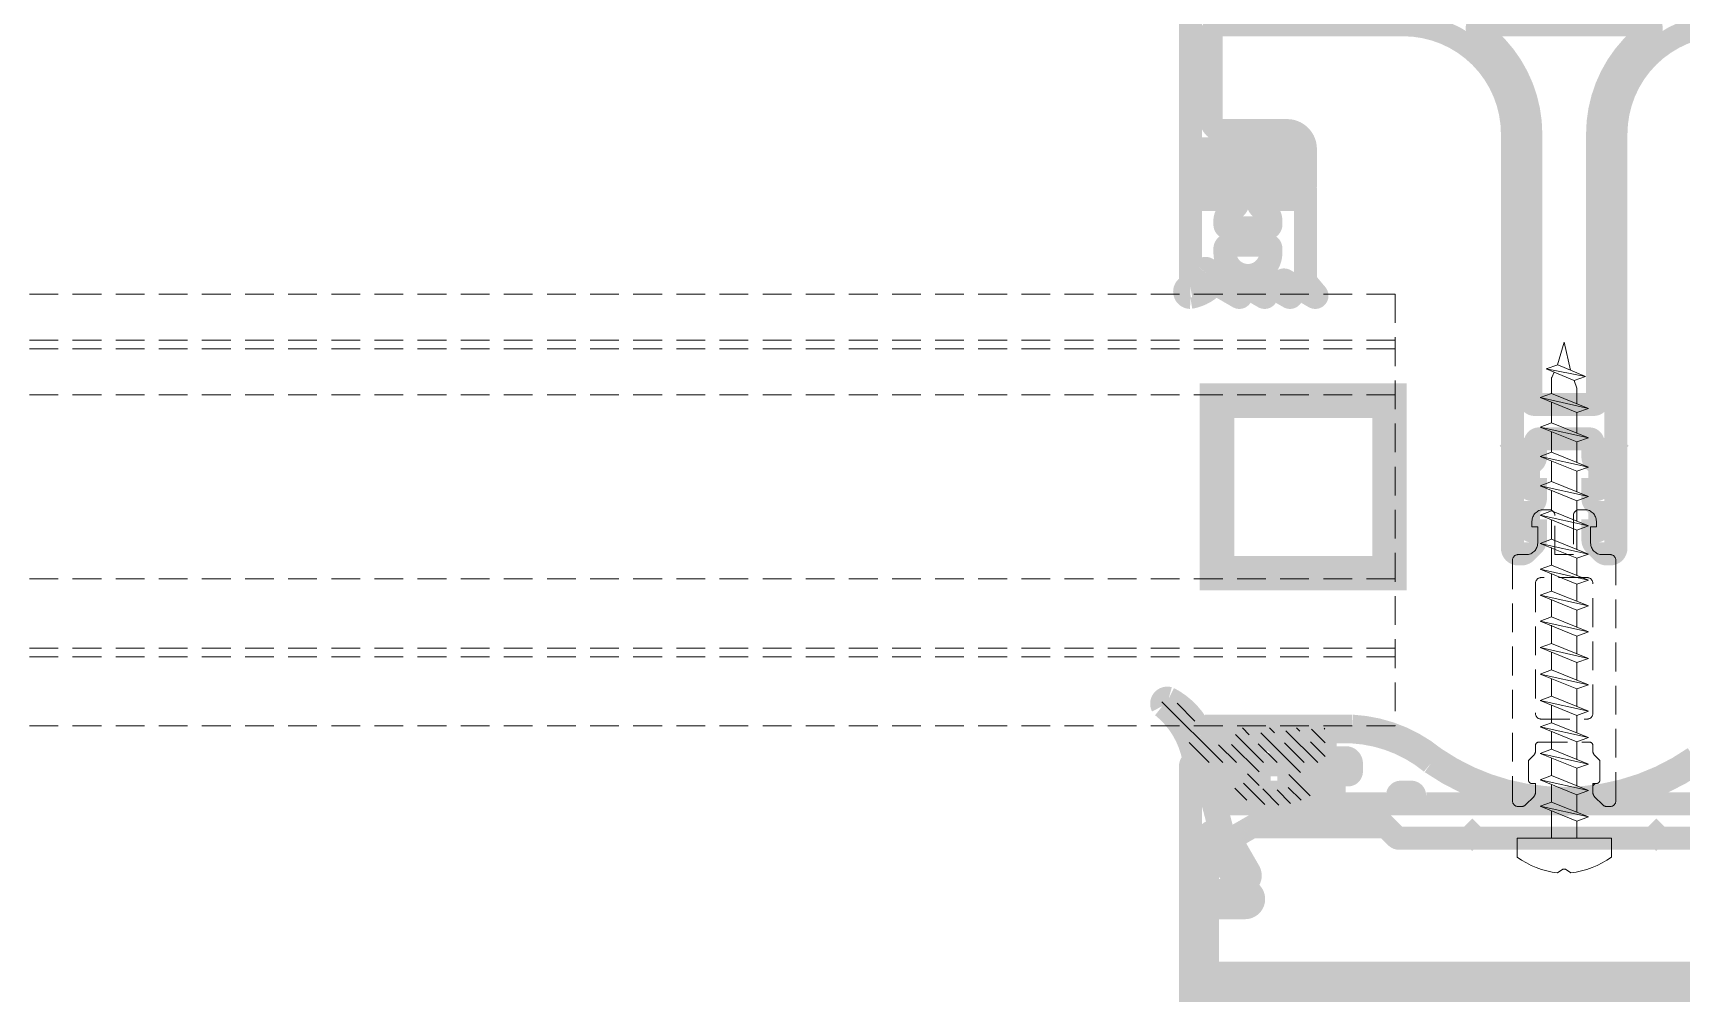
# Model space of a CAD drawing. Extents: x -1457 to 23780, y -2071 to 4205.
# Drawn here: x 8554.19 to 8568.52, y 319.9 to 328.32 of the extents above; entities that cross this region are included whole.
import ezdxf

# ---------------------------------------------------------------- set-up
doc = ezdxf.new("R2010")
doc.units = 0
doc.header["$MEASUREMENT"] = 0
doc.linetypes.add('HIDDEN', pattern=[0.375, 0.25, -0.125])
doc.layers.get('0').update_dxf_attribs({"color": 9, "lineweight": 9})
doc.layers.add('M-TEFRIS2-015', color=129, linetype='Continuous', lineweight=9)

# ---------------------------------------------------------------- blocks, each defined once
blk = doc.blocks.new('vid u')
at = {"lineweight": 5, "ltscale": 0.5}
for p, q in [((-18169.01363722594, 6488.984243593892), (-18169.5917803477, 6487.02222037829)), ((-18169.01363722594, 6488.984243593892), (-18168.46316009275, 6486.560026247039)), ((-18170.57398603112, 6486.664726745584), (-18169.57391683199, 6487.028722166215)), ((-18169.57391683199, 6487.028722166215), (-18167.15747432501, 6486.009077898542)), ((-18167.15747432501, 6486.009077898542), (-18170.57398603112, 6486.664726745584)), ((-18168.15754352408, 6485.645082477796), (-18170.57398603112, 6486.664726745584)), ((-18170.11356802681, 6484.528285822519), (-18170.11356802681, 6485.842717049892)), ((-18169.8888391411, 6486.375621543634), (-18170.09530629137, 6485.926210781574)), ((-18167.15747432501, 6486.009077898542), (-18168.15754352408, 6485.645082477796)), ((-18168.15754352408, 6485.645082477796), (-18167.92561430749, 6484.97575004605)), ((-18171.11363722594, 6484.164290401834), (-18170.11356802681, 6484.528285822519)), ((-18167.91459080947, 6482.867109540315), (-18171.11363722594, 6484.164290401834)), ((-18166.91452161039, 6483.231104960946), (-18171.11363722594, 6484.164290401834)), ((-18170.11356802681, 6484.528285822519), (-18166.91452161039, 6483.231104960946)), ((-18170.11356802681, 6484.528285822519), (-18166.91452161039, 6483.231104960946)), ((-18167.91459080944, 6483.636622873591), (-18167.91459080944, 6484.910268127103)), ((-18170.11356802681, 6481.974192856045), (-18170.11356802681, 6483.758772489174)), ((-18166.91452161039, 6483.231104960946), (-18167.91459080947, 6482.867109540315)), ((-18167.91459080947, 6481.08252990713), (-18167.91459080947, 6482.867109540315)), ((-18171.11363722594, 6481.610197435357), (-18170.11356802681, 6481.974192856045)), ((-18167.91459080947, 6480.313016573841), (-18171.11363722594, 6481.610197435357)), ((-18166.91452161039, 6480.677011994471), (-18171.11363722594, 6481.610197435357)), ((-18170.11356802681, 6481.974192856045), (-18166.91452161039, 6480.677011994471)), ((-18170.11356802681, 6481.974192856045), (-18166.91452161039, 6480.677011994471)), ((-18170.11356802681, 6479.42009988957), (-18170.11356802682, 6481.204679522702)), ((-18166.91452161039, 6480.677011994471), (-18167.91459080947, 6480.313016573841)), ((-18167.91459080944, 6478.528436940641), (-18167.91459080944, 6480.313016573827)), ((-18171.11363722594, 6479.056104468879), (-18170.11356802681, 6479.42009988957)), ((-18167.91459080947, 6477.758923607368), (-18171.11363722594, 6479.056104468879)), ((-18166.91452161039, 6478.122919027996), (-18171.11363722594, 6479.056104468879)), ((-18170.11356802681, 6479.42009988957), (-18166.91452161039, 6478.122919027996)), ((-18170.11356802681, 6479.42009988957), (-18166.91452161039, 6478.122919027996)), ((-18170.11356802681, 6476.866006923095), (-18170.11356802681, 6478.650586556224)), ((-18171.11363722594, 6476.502011502408), (-18170.11356802681, 6476.866006923095)), ((-18170.11356802681, 6476.866006923095), (-18166.91452161039, 6475.568826061523)), ((-18170.11356802681, 6476.866006923095), (-18166.91452161039, 6475.568826061523)), ((-18166.91452161039, 6478.122919027996), (-18167.91459080947, 6477.758923607368)), ((-18167.91459080947, 6475.974343974181), (-18167.91459080947, 6477.758923607368)), ((-18167.91459080947, 6475.204830640892), (-18171.11363722594, 6476.502011502408)), ((-18166.91452161039, 6475.568826061523), (-18171.11363722594, 6476.502011502408)), ((-18170.11356802681, 6474.311913956623), (-18170.11356802681, 6476.09649358975)), ((-18166.91452161039, 6475.568826061523), (-18167.91459080947, 6475.204830640892)), ((-18171.11363722594, 6473.947918535934), (-18170.11356802681, 6474.311913956623)), ((-18170.11356802681, 6474.311913956623), (-18166.91452161039, 6473.014733095048)), ((-18170.11356802681, 6474.311913956623), (-18166.91452161039, 6473.014733095048)), ((-18167.91459080947, 6473.420251007708), (-18167.91459080947, 6475.204830640892)), ((-18167.91459080947, 6472.650737674418), (-18171.11363722594, 6473.947918535934)), ((-18166.91452161039, 6473.014733095048), (-18171.11363722594, 6473.947918535934)), ((-18170.11356802681, 6471.857820990148), (-18170.11356802681, 6473.542400623276)), ((-18166.91452161039, 6473.014733095048), (-18167.91459080947, 6472.650737674418)), ((-18167.91459080947, 6470.966158041233), (-18167.91459080947, 6472.650737674418)), ((-18171.11363722594, 6471.49382556946), (-18170.11356802681, 6471.857820990148)), ((-18167.91459080947, 6470.196644707944), (-18171.11363722594, 6471.49382556946)), ((-18166.91452161039, 6470.560640128574), (-18171.11363722594, 6471.49382556946)), ((-18170.11356802681, 6471.857820990148), (-18166.91452161039, 6470.560640128574)), ((-18170.11356802681, 6471.857820990148), (-18166.91452161039, 6470.560640128574)), ((-18170.11356802681, 6469.603728023674), (-18170.11356802681, 6471.139168768307)), ((-18166.91452161039, 6470.560640128574), (-18167.91459080947, 6470.196644707944)), ((-18167.91459080947, 6468.712065074758), (-18167.91459080947, 6470.196644707944)), ((-18171.11363722594, 6469.239732602929), (-18170.11356802681, 6469.603728023674)), ((-18167.91459080947, 6467.942551741412), (-18171.11363722594, 6469.239732602929)), ((-18166.91452161039, 6468.306547162099), (-18171.11363722594, 6469.239732602929)), ((-18170.11356802681, 6469.603728023674), (-18166.91452161039, 6468.306547162099)), ((-18170.11356802681, 6469.603728023674), (-18166.91452161039, 6468.306547162099)), ((-18170.11356802681, 6467.349635057141), (-18170.11356802681, 6468.885075801834)), ((-18166.91452161039, 6468.306547162099), (-18167.91459080947, 6467.942551741412)), ((-18171.11363722594, 6466.985639636511), (-18170.11356802681, 6467.349635057141)), ((-18167.91459080947, 6465.688458774937), (-18171.11363722594, 6466.985639636511)), ((-18166.91452161039, 6466.052454195627), (-18171.11363722594, 6466.985639636511)), ((-18170.11356802681, 6467.349635057141), (-18166.91452161039, 6466.052454195627)), ((-18170.11356802681, 6467.349635057141), (-18166.91452161039, 6466.052454195627)), ((-18167.91459080947, 6466.457972108266), (-18167.91459080947, 6467.942551741412)), ((-18170.11356802681, 6465.095542090669), (-18170.11356802681, 6466.630982835301)), ((-18166.91452161039, 6466.052454195627), (-18167.91459080947, 6465.688458774937)), ((-18167.91459080947, 6464.203879141753), (-18167.91459080947, 6465.688458774937)), ((-18171.11363722594, 6464.731546669979), (-18170.11356802681, 6465.095542090669)), ((-18167.91459080947, 6463.434365808464), (-18171.11363722594, 6464.731546669979)), ((-18166.91452161039, 6463.798361229095), (-18171.11363722594, 6464.731546669979)), ((-18170.11356802681, 6465.095542090669), (-18166.91452161039, 6463.798361229095)), ((-18170.11356802681, 6465.095542090669), (-18166.91452161039, 6463.798361229095)), ((-18170.11356802681, 6462.798682583416), (-18170.11356802681, 6464.376889868886)), ((-18171.11363722594, 6462.434687162669), (-18170.11356802681, 6462.798682583416)), ((-18170.11356802681, 6462.798682583416), (-18166.91452161039, 6461.501501721842)), ((-18170.11356802681, 6462.798682583416), (-18166.91452161039, 6461.501501721842)), ((-18166.91452161039, 6463.798361229095), (-18167.91459080947, 6463.434365808464)), ((-18167.91459080947, 6461.907019634502), (-18167.91459080947, 6463.434365808464)), ((-18167.91459080947, 6461.137506301154), (-18171.11363722594, 6462.434687162669)), ((-18166.91452161039, 6461.501501721842), (-18171.11363722594, 6462.434687162669)), ((-18170.11356802681, 6460.501823076107), (-18170.11356802681, 6462.029169250012)), ((-18166.91452161039, 6461.501501721842), (-18167.91459080947, 6461.137506301154)), ((-18167.91459080947, 6459.610160127233), (-18167.91459080947, 6461.137506301154)), ((-18171.11363722594, 6460.137827655419), (-18170.11356802681, 6460.501823076107)), ((-18167.91459080947, 6458.840646793904), (-18171.11363722594, 6460.137827655419)), ((-18166.91452161039, 6459.204642214591), (-18171.11363722594, 6460.137827655419)), ((-18170.11356802681, 6460.501823076107), (-18166.91452161039, 6459.204642214591)), ((-18170.11356802681, 6460.501823076107), (-18166.91452161039, 6459.204642214591)), ((-18170.11356802681, 6458.204963568797), (-18170.11356802681, 6459.732309742762)), ((-18171.11363722594, 6457.840968148168), (-18170.11356802681, 6458.204963568797)), ((-18170.11356802681, 6458.204963568797), (-18166.91452161039, 6456.907782707282)), ((-18166.91452161039, 6459.204642214591), (-18167.91459080947, 6458.840646793904)), ((-18167.91459080947, 6457.313300619922), (-18167.91459080947, 6458.840646793904)), ((-18167.91459080947, 6456.543787286594), (-18171.11363722594, 6457.840968148168)), ((-18166.91452161039, 6456.907782707282), (-18171.11363722594, 6457.840968148168)), ((-18170.11356802681, 6455.909190680333), (-18170.11356802681, 6457.435450235492)), ((-18166.91452161039, 6456.907782707282), (-18167.91459080947, 6456.543787286594)), ((-18171.11363722594, 6455.545195259588), (-18170.11356802681, 6455.909190680333)), ((-18167.91459080947, 6454.248014398071), (-18171.11363722594, 6455.545195259588)), ((-18166.91452161039, 6454.612009818759), (-18171.11363722594, 6455.545195259588)), ((-18170.11356802681, 6455.909190680333), (-18166.91452161039, 6454.612009818759)), ((-18167.91459080947, 6455.017527731418), (-18167.91459080947, 6456.543787286594)), ((-18170.11356802681, 6453.609052282073), (-18170.11356802681, 6455.139677346929)), ((-18166.91452161039, 6454.612009818759), (-18167.91459080947, 6454.248014398071)), ((-18167.91459080947, 6452.717389333199), (-18167.91459080947, 6454.248014398071)), ((-18171.11363722594, 6453.245056861444), (-18170.11356802681, 6453.609052282073)), ((-18166.91452161039, 6452.311871420558), (-18171.11363722594, 6453.245056861444)), ((-18167.91459080947, 6451.947875999869), (-18171.11363722594, 6453.245056861444)), ((-18170.11356802681, 6453.609052282073), (-18166.91452161039, 6452.311871420558)), ((-18170.11356802681, 6453.609052282073), (-18166.91452161039, 6452.311871420558)), ((-18170.11356802681, 6451.30891388393), (-18170.11356802681, 6452.83953894877)), ((-18170.11356802681, 6451.30891388393), (-18171.11363722594, 6450.944918463185)), ((-18166.91452161039, 6450.011733022356), (-18170.11356802681, 6451.30891388393)), ((-18166.91452161039, 6452.311871420558), (-18167.91459080947, 6451.947875999869)), ((-18167.91459080947, 6450.417250935014), (-18167.91459080947, 6451.947875999869)), ((-18167.91459080947, 6449.647737601667), (-18171.11363722594, 6450.944918463185)), ((-18171.11363722594, 6450.944918463185), (-18166.91452161039, 6450.011733022356)), ((-18170.11356802681, 6449.00877548567), (-18170.11356802681, 6450.539400550526)), ((-18166.91452161034, 6450.011733022356), (-18167.91459080947, 6449.647737601667)), ((-18167.91459080947, 6448.117112536812), (-18167.91459080947, 6449.647737601667)), ((-18171.11363722594, 6448.644780065039), (-18170.11356802681, 6449.00877548567)), ((-18167.91459080947, 6447.347599203466), (-18171.11363722594, 6448.644780065039)), ((-18166.91452161034, 6447.711594624154), (-18171.11363722594, 6448.644780065039)), ((-18170.11356802681, 6449.00877548567), (-18166.91452161034, 6447.711594624154)), ((-18170.11356802681, 6445.876057660944), (-18170.11356802681, 6448.239262152364)), ((-18166.91452161034, 6447.711594624154), (-18167.91459080947, 6447.347599203466)), ((-18167.91459080947, 6445.876057660944), (-18167.91459080947, 6447.347599203466)), ((-18164.91363722594, 6445.876057660944), (-18173.11363722594, 6445.876057660944)), ((-18173.11363722594, 6444.224202812358), (-18173.11363722594, 6445.876057660944)), ((-18164.91363722594, 6444.224202812358), (-18164.91363722594, 6445.876057660944))]:
    blk.add_line(p, q, dxfattribs=at)
blk.add_lwpolyline([(-18169.59308919878, 6442.846208771737), (-18169.13863722594, 6443.182609392285), (-18168.88863722594, 6443.182609392285), (-18168.4341852531, 6442.846208771737)], dxfattribs=at)
for centre, radius, start, end in [((-18169.91356802686, 6485.842717049892), 0.2, 155.325123865748, 180), ((-18168.11459080945, 6484.910268127103), 0.2, 0, 19.11162363727559), ((-18168.562277543, 6450.665970408748), 7.887410521162607, 234.7573058596334, 262.4904896379558), ((-18169.46499690888, 6450.665970408748), 7.887410521162613, 277.5095103620442, 305.2426941403664)]:
    blk.add_arc(centre, radius, start, end, dxfattribs=at)

msp = doc.modelspace()

# ---------------------------------------------------------------- hatches: boundary and pattern name
at = {"layer": 'M-TEFRIS2-015', "linetype": 'HIDDEN', "lineweight": 0}
h = msp.add_hatch(dxfattribs=at)
h.set_pattern_fill('LINE', color=256, scale=0.6666666666715167, angle=585.0000000000001, style=0)
h.set_pattern_definition([(134.9999999999999, (8621.582570836594, 201.4081261483916), (0.0589255650993077, 0.0589255650993076), [])])
edge = h.paths.add_edge_path()
edge.add_arc((8563.77588725701, 321.9836845686768), 0.6254947507205308, 382.66119677713436, 422.7999977533498, ccw=False)
edge.add_arc((8564.496961619227, 322.298107003764), 0.1615246373840444, 207.0399911032214, 269.8973059514558)
edge.add_line((8564.496672110818, 322.1365826258298), (8564.577318695128, 322.1365826258298))
edge.add_line((8564.577318695126, 322.1365826258298), (8564.591069190945, 322.1365826258298))
edge.add_line((8564.591069190947, 322.1365826258298), (8564.59831513736, 322.1371104008285))
edge.add_line((8564.598315137355, 322.1371104008285), (8564.605759933536, 322.1387884600299))
edge.add_line((8564.605759933542, 322.1387884600299), (8564.613132491906, 322.1417137112294))
edge.add_line((8564.613132491902, 322.1417137112294), (8564.620124537983, 322.1458911700283))
edge.add_line((8564.620124537983, 322.1458911700283), (8564.626424023283, 322.151229048628))
edge.add_line((8564.626424023285, 322.151229048628), (8564.631760410943, 322.1575270428293))
edge.add_line((8564.631760410937, 322.1575270428293), (8564.635937903355, 322.1645191226271))
edge.add_line((8564.635937903353, 322.1645191226271), (8564.638862500055, 322.1718910266281))
edge.add_line((8564.638862500056, 322.1718910266245), (8564.641069190935, 322.1865826258254))
edge.add_line((8564.641069190933, 322.186582625829), (8564.641069190933, 322.262343452705))
edge.add_line((8564.641069190933, 322.262343452705), (8564.641280346972, 322.265241996105))
edge.add_line((8564.641280346978, 322.265241996105), (8564.64195176566, 322.2682209051054))
edge.add_line((8564.641951765652, 322.2682209051054), (8564.64312171441, 322.271169270105))
edge.add_line((8564.64312171442, 322.271169270105), (8564.6447926888, 322.2739662461063))
edge.add_line((8564.644792688798, 322.2739662461063), (8564.646927461863, 322.2764844379053))
edge.add_line((8564.646927461863, 322.2764844379053), (8564.649446956644, 322.2786208691032))
edge.add_line((8564.649446956646, 322.2786208691032), (8564.652243722463, 322.2802919741043))
edge.add_line((8564.65224372246, 322.2802919741043), (8564.655192571056, 322.2814627207044))
edge.add_line((8564.65519257106, 322.2814627207008), (8564.661068885762, 322.2823446735019))
edge.add_line((8564.661068885758, 322.2823446735056), (8564.74106919094, 322.2823446735056))
edge.add_line((8564.741069190944, 322.2823446735056), (8564.74396760822, 322.2821338877038))
edge.add_line((8564.743967608218, 322.2821338877038), (8564.746945811541, 322.2814610829046))
edge.add_line((8564.746945811536, 322.2814610829046), (8564.749895010294, 322.2802912121042))
edge.add_line((8564.749895010302, 322.2802912121006), (8564.752691624262, 322.278621298301))
edge.add_line((8564.752691624262, 322.278621298301), (8564.755211709626, 322.2764863451011))
edge.add_line((8564.75521170962, 322.2764863451048), (8564.757345911137, 322.2739670113042))
edge.add_line((8564.757345911134, 322.2739670113042), (8564.759017050554, 322.2711691719051))
edge.add_line((8564.759017050565, 322.2711691719051), (8564.760186651787, 322.2682202427059))
edge.add_line((8564.760186651787, 322.2682202427059), (8564.761068885768, 322.2623449787061))
edge.add_line((8564.761068885757, 322.2623449787061), (8564.761068885757, 322.186582625829))
edge.add_line((8564.761068885757, 322.186582625829), (8564.761596976536, 322.1793365992307))
edge.add_line((8564.761596976541, 322.1793365992307), (8564.763276413943, 322.1718910266281))
edge.add_line((8564.76327641394, 322.1718910266245), (8564.766200766977, 322.1645191226235))
edge.add_line((8564.766200766975, 322.1645191226271), (8564.770378358076, 322.1575270428293))
edge.add_line((8564.770378358075, 322.1575270428293), (8564.775713930912, 322.151229048628))
edge.add_line((8564.775713930914, 322.151229048628), (8564.782014231012, 322.1458911700283))
edge.add_line((8564.782014231017, 322.1458911700283), (8564.789006178444, 322.1417137112294))
edge.add_line((8564.789006178447, 322.1417137112294), (8564.796378980462, 322.1387884600299))
edge.add_line((8564.796378980454, 322.1387884600299), (8564.811068885754, 322.1365826258298))
edge.add_line((8564.811068885756, 322.1365826258298), (8564.818315138356, 322.1371104008285))
edge.add_line((8564.818315138358, 322.1371104008285), (8564.825760202142, 322.1387884600299))
edge.add_line((8564.825760202139, 322.1387884600299), (8564.833132958416, 322.1417137112294))
edge.add_line((8564.833132958418, 322.1417137112294), (8564.840125132781, 322.1458911700283))
edge.add_line((8564.840125132776, 322.1458911700283), (8564.846424651756, 322.151229048628))
edge.add_line((8564.846424651756, 322.151229048628), (8564.851761005733, 322.1575270428293))
edge.add_line((8564.851761005742, 322.1575270428293), (8564.855938369885, 322.1645191226271))
edge.add_line((8564.85593836988, 322.1645191226271), (8564.85886276866, 322.1718910266281))
edge.add_line((8564.858862768666, 322.1718910266245), (8564.861068885763, 322.1865826258254))
edge.add_line((8564.861068885755, 322.186582625829), (8564.861068885755, 322.262343452705))
edge.add_line((8564.861068885755, 322.262343452705), (8564.861280291934, 322.2652416449055))
edge.add_line((8564.86128029194, 322.2652416449055), (8564.86195232806, 322.268218414305))
edge.add_line((8564.861952328058, 322.268218414305), (8564.863122043163, 322.2711682801055))
edge.add_line((8564.863122043158, 322.2711682801018), (8564.864793126611, 322.2739649963005))
edge.add_line((8564.864793126615, 322.2739649963005), (8564.866927087116, 322.2764868157028))
edge.add_line((8564.866927087114, 322.2764868157064), (8564.869447404777, 322.2786192745043))
edge.add_line((8564.869447404779, 322.2786192745043), (8564.872244068558, 322.2802903055053))
edge.add_line((8564.872244068554, 322.2802903055053), (8564.875193152615, 322.2814592389041))
edge.add_line((8564.875193152617, 322.2814592389004), (8564.881068580577, 322.2823431475008))
edge.add_line((8564.881068580578, 322.2823431475044), (8564.961068885761, 322.2823431475044))
edge.add_line((8564.961068885765, 322.2823431475044), (8564.963967526863, 322.2821318665046))
edge.add_line((8564.963967526859, 322.2821318665046), (8564.966945827142, 322.2814592389041))
edge.add_line((8564.966945827138, 322.2814592389004), (8564.969894960639, 322.2802903055017))
edge.add_line((8564.969894960643, 322.2802903055053), (8564.972691985637, 322.2786192745043))
edge.add_line((8564.972691985642, 322.2786192745043), (8564.975211677121, 322.2764868157064))
edge.add_line((8564.975211677121, 322.2764868157064), (8564.977346618902, 322.2739649963041))
edge.add_line((8564.977346618896, 322.2739649963005), (8564.979017681999, 322.2711682801018))
edge.add_line((8564.979017682004, 322.2711682801018), (8564.980187661926, 322.2682184143014))
edge.add_line((8564.980187661926, 322.268218414305), (8564.981070106465, 322.262343452705))
edge.add_line((8564.981070106456, 322.262343452705), (8564.981070106456, 322.186582625829))
edge.add_line((8564.981070106456, 322.186582625829), (8564.981598008453, 322.1793365992307))
edge.add_line((8564.981598008462, 322.1793365992307), (8564.983277288668, 322.1718910266281))
edge.add_line((8564.983277288664, 322.1718910266245), (8564.986201511883, 322.1645191226235))
edge.add_line((8564.986201511885, 322.1645191226271), (8564.990379023882, 322.1575270428293))
edge.add_line((8564.99037902388, 322.1575270428293), (8564.9957145594, 322.151229048628))
edge.add_line((8564.995714559398, 322.151229048628), (8565.002014896836, 322.1458911700283))
edge.add_line((8565.002014896836, 322.1458911700283), (8565.009006923337, 322.1417137112294))
edge.add_line((8565.009006923336, 322.1417137112294), (8565.016379855175, 322.1387884600299))
edge.add_line((8565.01637985518, 322.1387884600299), (8565.031070106466, 322.1365826258298))
edge.add_line((8565.031070106468, 322.1365826258298), (8565.038316170287, 322.1371104008285))
edge.add_line((8565.03831617028, 322.1371104008285), (8565.045761076859, 322.1387884600299))
edge.add_line((8565.045761076864, 322.1387884600299), (8565.053133703324, 322.1417137112294))
edge.add_line((8565.053133703317, 322.1417137112294), (8565.060125798576, 322.1458911700283))
edge.add_line((8565.060125798584, 322.1458911700283), (8565.066425280245, 322.151229048628))
edge.add_line((8565.06642528024, 322.151229048628), (8565.071761671536, 322.1575270428293))
edge.add_line((8565.071761671537, 322.1575270428293), (8565.075939114784, 322.1645191226271))
edge.add_line((8565.075939114779, 322.1645191226271), (8565.078863643377, 322.1718910266281))
edge.add_line((8565.078863643379, 322.1718910266245), (8565.081070106455, 322.1865826258254))
edge.add_line((8565.081070106455, 322.186582625829), (8565.081070106455, 322.2623449787061))
edge.add_line((8565.081070106455, 322.2623449787061), (8565.081281421895, 322.2652426605055))
edge.add_line((8565.081281421893, 322.2652426605055), (8565.081952720959, 322.2682216901048))
edge.add_line((8565.081952720964, 322.2682216901012), (8565.083122265885, 322.2711712921009))
edge.add_line((8565.083122265887, 322.2711712921046), (8565.084793167624, 322.2739678335056))
edge.add_line((8565.084793167622, 322.273967833502), (8565.086927591019, 322.2764867098995))
edge.add_line((8565.08692759102, 322.2764867098995), (8565.089447067125, 322.2786220881026))
edge.add_line((8565.089447067121, 322.2786220881062), (8565.092243555637, 322.280293277905))
edge.add_line((8565.092243555644, 322.280293277905), (8565.09519249265, 322.2814624719067))
edge.add_line((8565.09519249265, 322.2814624719031), (8565.101068275408, 322.2823446735019))
edge.add_line((8565.1010682754, 322.2823446735056), (8565.181068580583, 322.2823461993066))
edge.add_line((8565.181068580587, 322.2823461993066), (8565.18396676944, 322.282136345304))
edge.add_line((8565.183966769442, 322.2821363453004), (8565.186945186548, 322.2814628355009))
edge.add_line((8565.186945186544, 322.2814628355045), (8565.189894410303, 322.2802932173036))
edge.add_line((8565.189894410305, 322.2802932173036), (8565.192690837266, 322.2786246011055))
edge.add_line((8565.192690837266, 322.2786246011055), (8565.195211217044, 322.2764891293045))
edge.add_line((8565.19521121704, 322.2764891293009), (8565.197345493121, 322.2739703005027))
edge.add_line((8565.197345493118, 322.2739703005027), (8565.1990171701, 322.2711711535012))
edge.add_line((8565.199017170107, 322.2711711535048), (8565.200187062244, 322.2682219701055))
edge.add_line((8565.200187062239, 322.2682219701055), (8565.20106980128, 322.2623465045035))
edge.add_line((8565.20106980129, 322.2623465045035), (8565.20106980129, 322.186582625829))
edge.add_line((8565.20106980129, 322.186582625829), (8565.201597719548, 322.1793365992307))
edge.add_line((8565.201597719546, 322.1793365992307), (8565.203277018487, 322.1718910266281))
edge.add_line((8565.20327701848, 322.1718910266245), (8565.206201247622, 322.1645191226235))
edge.add_line((8565.206201247627, 322.1645191226271), (8565.210378766442, 322.1575270428293))
edge.add_line((8565.210378766444, 322.1575270428293), (8565.215714294047, 322.151229048628))
edge.add_line((8565.215714294043, 322.151229048628), (8565.222014639383, 322.1458911700283))
edge.add_line((8565.222014639387, 322.1458911700283), (8565.229006659085, 322.1417137112294))
edge.add_line((8565.229006659076, 322.1417137112294), (8565.236379585, 322.1387884600299))
edge.add_line((8565.236379585007, 322.1387884600299), (8565.251069801288, 322.1365826258298))
edge.add_line((8565.251069801288, 322.1365826258298), (8565.258315881347, 322.1371104008285))
edge.add_line((8565.258315881341, 322.1371104008285), (8565.265760806678, 322.1387884600299))
edge.add_line((8565.265760806678, 322.1387884600299), (8565.273133439061, 322.1417137112294))
edge.add_line((8565.273133439068, 322.1417137112294), (8565.280125541145, 322.1458911700283))
edge.add_line((8565.280125541134, 322.1458911700283), (8565.28642501488, 322.151229048628))
edge.add_line((8565.286425014887, 322.151229048628), (8565.291761414106, 322.1575270428293))
edge.add_line((8565.2917614141, 322.1575270428293), (8565.295938850522, 322.1645191226271))
edge.add_line((8565.29593885053, 322.1645191226271), (8565.298863373206, 322.1718910266281))
edge.add_line((8565.298863373206, 322.1718910266245), (8565.301069801284, 322.1865826258254))
edge.add_line((8565.301069801277, 322.186582625829), (8565.301069801277, 322.2623648151057))
edge.add_line((8565.301069801277, 322.2623648151057), (8565.3012805925, 322.2652618523061))
edge.add_line((8565.301280592508, 322.2652618523061), (8565.30195163909, 322.2682366319059))
edge.add_line((8565.301951639085, 322.2682366319059), (8565.303119892, 322.2711837943061))
edge.add_line((8565.303119891996, 322.2711837943025), (8565.304788404119, 322.2739801712996))
edge.add_line((8565.304788404119, 322.2739801712996), (8565.306920105042, 322.2764986161019))
edge.add_line((8565.306920105042, 322.2764986161019), (8565.30943672924, 322.2786334666998))
edge.add_line((8565.309436729247, 322.2786334666998), (8565.312230524305, 322.2803041683001))
edge.add_line((8565.312230524303, 322.2803041683037), (8565.315176555045, 322.2814756889056))
edge.add_line((8565.315176555046, 322.281475688902), (8565.321048133806, 322.2823645099015))
edge.add_line((8565.321048133806, 322.2823645099015), (8565.40104843899, 322.2824499591006))
edge.add_line((8565.401048438982, 322.2824499591043), (8565.403948404697, 322.2822428661057))
edge.add_line((8565.403948404695, 322.2822428661057), (8565.40692895036, 322.2815728413043))
edge.add_line((8565.406928950371, 322.2815728413007), (8565.409881100448, 322.2804045433004))
edge.add_line((8565.40988110044, 322.280404543304), (8565.412681032485, 322.2787348021047))
edge.add_line((8565.412681032492, 322.2787348021047), (8565.415203861809, 322.2766014589033))
edge.add_line((8565.415203861807, 322.2766014588997), (8565.417341264905, 322.2740795421014))
edge.add_line((8565.417341264905, 322.2740795421014), (8565.419014521207, 322.2712808677024))
edge.add_line((8565.419014521207, 322.2712808677024), (8565.420185685189, 322.2683302512996))
edge.add_line((8565.420185685189, 322.2683302513033), (8565.421069496124, 322.2624502643048))
edge.add_line((8565.421069496122, 322.2624502643048), (8565.421069496122, 322.0107149873547))
edge.add_arc((8565.391069496118, 322.0107149873547), 0.0299999999983993, 269.99999999999994, 360, ccw=False)
edge.add_line((8565.391069496118, 321.9807149873559), (8565.206896556452, 321.9807149873559))
edge.add_line((8565.20689655646, 321.9807149873559), (8565.20689655646, 321.8107149873576))
edge.add_line((8565.20689655646, 321.8107149873576), (8565.28188295956, 321.7911845384842))
edge.add_arc((8565.269280728022, 321.7427987579213), 0.0500000000016979, 327.9605935086705, 435.4014640604238, ccw=False)
edge.add_arc((8565.226896556444, 321.7693238780921), 0.1000000000096152, 296.3877999626419, 327.960593512649, ccw=False)
edge.add_arc((8564.976896556447, 322.2732149873591), 0.6625000000053745, 243.61220003876122, 296.3877999612387, ccw=False)
edge.add_arc((8564.726896556462, 321.7693238780812), 0.1000000000019964, 212.0394064820503, 243.6122000308444, ccw=False)
edge.add_arc((8564.684512384883, 321.7427987579176), 0.0500000000069265, 104.59853593852549, 212.0394064833725, ccw=False)
edge.add_line((8564.671910153349, 321.7911845384842), (8564.746896556442, 321.8107149873576))
edge.add_line((8564.746896556446, 321.8107149873576), (8564.746896556446, 321.9807149873559))
edge.add_line((8564.746896556446, 321.9807149873559), (8564.326896556446, 321.9807149873559))
edge.add_arc((8564.326896556457, 322.0307149873515), 0.0499999999949068, 193.1597880743703, 269.9999999916623, ccw=False)
edge.add_arc((8563.528866808245, 321.8753043046054), 0.7630586476258935, 370.8798435970469, 411.3381814125703)
edge.add_arc((8564.048870703467, 322.4931729245909), 0.0485886091209949, 74.56828593339918, 206.9707303244379, ccw=False)
edge = h.paths.add_edge_path(flags=16)
edge.add_arc((8564.87689655646, 321.7826057508537), 0.0299999999977899, 179.999999993052, 259.1759609296883, ccw=False)
edge.add_line((8564.846896556455, 321.7826057508537), (8564.846896556455, 321.9507149873498))
edge.add_arc((8564.87689655646, 321.9507149873571), 0.0299999999983993, 90, 180.000000006948, ccw=False)
edge.add_line((8564.87689655646, 321.9807149873559), (8565.076896556453, 321.9807149873559))
edge.add_arc((8565.076896556457, 321.9507149873571), 0.0299999999983993, 359.9999999930519, 450, ccw=False)
edge.add_line((8565.10689655645, 321.9507149873534), (8565.10689655645, 321.7826057508573))
edge.add_arc((8565.076896556446, 321.7826057508537), 0.0300000000056753, 280.82403907031164, 360.000000006948, ccw=False)
edge.add_arc((8564.976896556458, 322.3056318018134), 0.5624999999791568, 259.1759609414076, 280.82403905859235, ccw=False)

# ---------------------------------------------------------------- linework, layer by layer
for p, q in [((8566.031159651606, 326.0531382894951), (8396.86552838136, 326.0531382894951)), ((8566.031159651606, 326.0531382894951), (8566.031159651606, 322.3011382895529)), ((8566.031159651606, 325.6531382894973), (8396.86552838136, 325.6531382894973)), ((8566.031159651606, 325.5771382895), (8396.86552838136, 325.5771382895)), ((8566.031159651606, 325.1771382895058), (8396.86552838136, 325.1771382895058)), ((8567.369760953012, 324.1793094377026), (8567.319760953009, 324.1793094377026)), ((8567.419760953015, 323.7893094376959), (8567.419760953015, 324.1293094376997)), ((8567.579760953018, 324.1293094376997), (8567.579760953018, 323.7893094376959)), ((8567.679760953024, 324.1793094377026), (8567.629760953021, 324.1793094377026)), ((8567.21976095301, 324.0793094377041), (8567.21976095301, 324.0293094377012)), ((8567.21976095301, 324.0293094377012), (8567.269760953013, 324.0293094377012)), ((8567.269760953013, 324.0293094377012), (8567.269760953013, 323.8893094376945)), ((8567.72976095302, 323.8893094376945), (8567.72976095302, 324.0293094377012)), ((8567.72976095302, 324.0293094377012), (8567.779760953023, 324.0293094377012)), ((8567.779760953023, 324.0293094377012), (8567.779760953023, 324.0793094377041)), ((8567.049760953005, 323.739309437693), (8567.049760953005, 321.6493094376674)), ((8567.169760953007, 323.7893094376959), (8567.099760953008, 323.7893094376959)), ((8567.579760953018, 323.7893094376959), (8567.419760953015, 323.7893094376959)), ((8567.899760953025, 323.7893094376959), (8567.829760953025, 323.7893094376959)), ((8567.949760953028, 321.6493094376674), (8567.949760953028, 323.739309437693)), ((8566.031159651606, 323.5771382895291), (8396.86552838136, 323.5771382895291)), ((8567.69976095302, 323.5893094376916), (8567.299760953012, 323.5893094376916)), ((8567.24976095301, 323.5393094376886), (8567.24976095301, 322.409309437684)), ((8567.749760953024, 322.409309437684), (8567.749760953024, 323.5393094376886)), ((8566.031159651606, 322.9771382895415), (8396.86552838136, 322.9771382895415)), ((8566.031159651606, 322.9011382895442), (8396.86552838136, 322.9011382895442)), ((8566.031159651606, 322.3011382895529), (8396.86552838136, 322.3011382895529)), ((8567.299760953012, 322.3593094376884), (8567.69976095302, 322.3593094376884)), ((8567.24976095301, 322.0800201157981), (8567.24976095301, 322.1293094376779)), ((8567.279760953015, 322.1593094376803), (8567.719760953018, 322.1593094376803)), ((8567.749760953024, 322.1293094376779), (8567.749760953024, 322.0800201157981)), ((8567.189760953012, 321.9993094376769), (8567.235116292066, 322.0446647767349)), ((8567.189760953012, 321.8293094376713), (8567.189760953012, 321.9993094376769)), ((8567.764405613967, 322.0446647767349), (8567.809760953021, 321.9993094376769)), ((8567.809760953021, 321.9993094376769), (8567.809760953021, 321.8293094376713)), ((8567.24976095301, 321.7993094376689), (8567.21976095301, 321.7993094376689)), ((8567.24976095301, 321.7200201157902), (8567.24976095301, 321.7993094376689)), ((8567.779760953023, 321.7993094376689), (8567.749760953024, 321.7993094376689)), ((8567.749760953024, 321.7993094376689), (8567.749760953024, 321.7200201157902)), ((8567.749760953016, 321.7794184055856), (8567.7696519851, 321.7993094376689)), ((8567.099760953008, 321.5993094376681), (8567.129050274894, 321.5993094376681)), ((8567.164405613954, 321.6139540986078), (8567.235116292066, 321.684664776727)), ((8567.764405613967, 321.684664776727), (8567.835116292079, 321.6139540986078)), ((8567.870471631146, 321.5993094376681), (8567.899760953025, 321.5993094376681))]:
    msp.add_line(p, q, dxfattribs=at)
at = {"layer": 'M-TEFRIS2-015', "linetype": 'HIDDEN', "lineweight": 0, "const_width": 0.2}
for points in [[(8568.899999999585, 328.3948024015554, 0.4142135623730951), (8567.949999999575, 327.444802401551), (8567.949999999575, 324.7648024015252), (8567.91999999957, 324.7348024015264), (8567.949999999575, 324.7048024015276), (8567.949999999575, 323.8448024015233, -0.4142135623730951), (8567.899999999576, 323.7948024015241), (8567.870710677696, 323.7948024015241, -0.1989123673796125), (8567.835355338637, 323.8094470624674), (8567.76464466052, 323.8801577405757, -0.1989123673796818), (8567.749999999567, 323.9155130796389), (8567.749999999567, 323.9948024015212), (8567.779999999571, 323.9948024015212, 0.4142135623726511), (8567.809999999576, 324.02480240152), (8567.809999999576, 324.1948024015255), (8567.76464466052, 324.2401577405835, -0.1989123673796818), (8567.749999999567, 324.2755130796468), (8567.749999999567, 324.3548024015254), (8567.779999999571, 324.3548024015254, 0.4142135623730951), (8567.809999999576, 324.3848024015278), (8567.809999999576, 324.5548024015261), (8567.76464466052, 324.6001577405877, -0.1989123673796818), (8567.749999999567, 324.6355130796474), (8567.749999999567, 324.7648024015252, 0.4142135623730951), (8567.719999999574, 324.7948024015277), (8567.49999999957, 324.7948024015277), (8567.279999999568, 324.7948024015277, 0.4142135623726511), (8567.249999999563, 324.7648024015252), (8567.249999999563, 324.6355130796474, -0.1989123673796961), (8567.235355338622, 324.6001577405877), (8567.189999999566, 324.5548024015261), (8567.189999999566, 324.3848024015278, 0.4142135623728734), (8567.21999999957, 324.3548024015254), (8567.249999999563, 324.3548024015254), (8567.249999999563, 324.2755130796468, -0.1989123673796125), (8567.235355338622, 324.2401577405835), (8567.189999999566, 324.1948024015255), (8567.189999999566, 324.02480240152, 0.4142135623724289), (8567.21999999957, 323.9948024015212), (8567.249999999563, 323.9948024015212), (8567.249999999563, 323.9155130796389, -0.1989123673796125), (8567.235355338622, 323.8801577405757), (8567.164644660505, 323.8094470624674, -0.1989123673797164), (8567.129289321445, 323.7948024015241), (8567.099999999566, 323.7948024015241, -0.4142135623729619), (8567.049999999566, 323.8448024015233), (8567.049999999566, 324.7048024015276), (8567.07999999957, 324.7348024015264), (8567.049999999566, 324.7648024015252), (8567.049999999566, 327.444802401551, 0.4142135623730951), (8566.099999999567, 328.3948024015554), (8564.52999999955, 328.3948024015554, 0.4142135623730951), (8564.429999999551, 328.2948024015532), (8564.429999999551, 327.574802401552, 0.4142135623730951), (8564.52999999955, 327.4748024015498), (8565.089999999562, 327.4748024015498, -0.4142135623730951), (8565.249999999556, 327.31480240155), (8565.249999999556, 326.9948024015466, -0.4142135623730284), (8565.149999999547, 326.8948024015444), (8565.049999999559, 326.8948024015444, -0.4142135623730284), (8564.94999999955, 326.9948024015466), (8564.94999999955, 327.0148024015434), (8565.099999999558, 327.0148024015434), (8565.099999999558, 327.31480240155), (8564.779999999557, 327.31480240155), (8564.749999999553, 327.3448024015488), (8564.719999999548, 327.31480240155), (8564.399999999547, 327.3148024015536), (8564.399999999547, 327.0148024015507), (8564.549999999545, 327.0148024015434), (8564.549999999545, 326.9948024015466, -0.4142135623730951), (8564.449999999557, 326.8948024015444), (8564.279999999553, 326.8948024015444, -0.4142135623735391), (8564.249999999549, 326.9248024015433), (8564.249999999549, 328.3948024015554), (8564.249999999549, 329.464802401566, -0.4142135623733171)], [(8570.749999999593, 322.2982392979284), (8570.749999999593, 322.2482392979291), (8569.951769048512, 322.2482392979291, 0.1022802633145562), (8568.655710994286, 321.9803141472257, -0.152313128437638), (8567.499919592405, 321.6198676359272, -0.1523131284414806), (8566.344128190523, 321.9803141472257, 0.1591083345583949), (8565.655079365282, 322.2482392979291), (8564.477794162858, 322.2482392979291), (8564.477794162858, 322.2982392979284), (8565.656447286816, 322.2982392979284, -0.1589671073422844), (8566.374206453254, 322.0203072802869, 0.1520535596540487), (8567.499919592405, 321.6698676359265, 0.1529437832241588), (8568.631308121185, 322.0242346011655, -0.1026599640168839), (8569.951769048512, 322.2982392979284), (8570.749999999593, 322.2982392979284)], [(8568.937573592706, 321.3240087855374), (8568.329999999574, 321.3240087855374), (8568.29999999957, 321.3540087855363), (8568.269999999578, 321.3240087855374), (8567.49999999957, 321.3240087855374), (8566.729999999563, 321.3240087855374), (8566.699999999559, 321.3540087855363), (8566.669999999567, 321.3240087855374), (8566.062426406446, 321.3240087855374, -0.198912367379658), (8566.041213203, 321.3327955821005), (8565.949999999559, 321.4240087855396), (8564.786602539925, 321.4240087855396), (8564.598923048, 321.3156519803451), (8564.76008644668, 321.0365087855389, -1), (8564.630182636107, 320.9615087855345), (8564.414019237434, 321.3359147747651, -0.4142135623730951), (8564.424999999546, 321.3768955368832), (8564.516580986137, 321.4297698441369), (8564.38254465739, 321.9300002330929, -0.4931454260313039), (8564.454679956776, 322.0240087855418), (8564.649999999554, 322.0240087855418, -0.4142135623730951), (8564.699999999553, 321.9740087855425), (8564.699999999553, 321.9040087855428, -0.4142135623730951), (8564.669999999549, 321.8740087855404), (8564.55283894761, 321.8740087855404), (8564.6198262457, 321.6240087855404), (8565.349999999555, 321.6240087855404), (8565.349999999555, 321.8740087855404), (8565.22999999955, 321.8740087855404, -0.4142135623730951), (8565.199999999557, 321.9040087855428), (8565.199999999557, 321.9740087855425, -0.4142135623730951), (8565.249999999556, 322.0240087855418), (8565.599999999564, 322.0240087855418, -0.4142135623730951), (8565.649999999563, 321.9740087855425), (8565.649999999563, 321.9040087855428, -0.4142135623730951), (8565.619999999559, 321.8740087855404), (8565.499999999553, 321.8740087855404), (8565.499999999553, 321.6240087855404), (8566.049999999557, 321.6240087855404), (8566.049999999557, 321.6940087855401, -0.4142135623730951), (8566.079999999562, 321.7240087855425), (8566.169999999562, 321.7240087855425, -0.4142135623730951), (8566.199999999566, 321.6940087855401), (8566.199999999566, 321.6240087855404), (8568.799999999586, 321.6240087855404)]]:
    msp.add_lwpolyline(points, format="xyb", dxfattribs=at)
for points in [[(8567.759999999576, 325.0948024015306, 0.4142135623730951), (8567.789999999568, 325.1248024015295), (8567.789999999568, 327.444802401551, -0.2391816023823669), (8568.244514516255, 328.340591875236, 0.7252470296342042), (8568.226798692383, 328.3948024015554), (8567.49999999957, 328.3948024015554), (8566.773201306758, 328.3948024015554, 0.7252470296342604), (8566.755485482887, 328.340591875236, -0.2391816023823647), (8567.209999999573, 327.444802401551), (8567.20999999956, 325.1248024015295, 0.4142135623733171), (8567.239999999565, 325.0948024015306), (8567.49999999957, 325.0948024015306)], [(8565.02999915854, 326.8748021612482, -0.4142135623726288), (8564.929999158534, 326.974802161254), (8564.929999158534, 327.0348021612517), (8565.049999158537, 327.0348021612517), (8565.049999158537, 327.1348021612539, 0.3333333333332321), (8564.449999158523, 327.1348021612539), (8564.449999158523, 327.0348021612517), (8564.569999158526, 327.0348021612517), (8564.569999158526, 326.974802161254, -0.4142135623730951), (8564.469999158528, 326.8748021612482), (8564.24999915852, 326.8748021612482), (8564.24999915852, 326.2153271559328), (8564.289478552962, 326.2153271559328, 0.3076847592327314), (8564.34991792248, 326.256408907404, -1.128701775593258), (8564.406949799419, 326.2254296269675, -0.2012120834861351), (8564.248704800395, 326.1248334358243, 0.9785310008365528), (8564.249178325792, 326.0248021612242, 0.1612998685772857), (8564.455268208845, 326.1351874145585, -0.3075716929249019), (8564.477687241995, 326.1368309453828), (8564.668246025945, 326.0268117801679, 0.8390996311750223), (8564.687236692595, 326.0494439753711), (8564.60809435498, 326.1437621405494, -0.8390996311790603), (8564.633415243849, 326.1739384008215), (8564.888246025954, 326.0268117801679, 0.8390996311775001), (8564.907236692603, 326.0494439753711), (8564.828094354989, 326.1437621405494, -0.8390996311751685), (8564.85341524385, 326.1739384008215), (8565.108246025955, 326.0268117801679, 0.8390996311802112), (8565.127236692604, 326.0494439753711), (8565.048094354997, 326.1437621405494, -0.8390996311790603), (8565.073415243858, 326.1739384008215), (8565.328246025963, 326.0268117801679, 0.8390996311805551), (8565.347236692613, 326.0494439753711), (8565.273394714231, 326.1374454183933, -0.1763269807083487), (8565.249999158541, 326.2017241793619), (8565.249999158541, 326.8748021612482)], [(8564.829999158535, 326.8748021612482), (8564.829999158528, 327.1014082168658, 0.3750467088369516), (8564.804053212587, 327.1311330321878, 0.06787888806713), (8564.695945104473, 327.1311330321878, 0.3750467088364983), (8564.669999158532, 327.1014082168658), (8564.669999158532, 326.8748021612482, -0.29821662669872), (8564.609999158527, 326.7831506473522, 0.2982166266987449), (8564.549999158522, 326.6914991334452), (8564.549999158522, 326.6584131446944, 0.4142135623731131), (8564.579999158528, 326.6284131446919), (8564.919999158532, 326.6284131446919, 0.4142135623730951), (8564.94999915853, 326.6584131446944), (8564.94999915853, 326.6914991334452, 0.2982166266986086), (8564.889999158533, 326.7831506473522, -0.2982166266982826)], [(8564.549999158522, 326.4484131446916), (8564.549999158522, 326.4153271559444, 0.9999999999999428), (8564.94999915853, 326.4153271559444), (8564.94999915853, 326.4484131446916, 0.4142135623731685), (8564.919999158532, 326.4784131446941), (8564.579999158528, 326.4784131446941, 0.4142135623730951)], [(8564.061799632764, 322.5400098301616, -0.1769515108642634), (8564.35309333161, 322.224675918369, 0.2813571843793212), (8564.496672110818, 322.1365826258298), (8564.577318695126, 322.1365826258298), (8564.591069190947, 322.1365826258298), (8564.598315137355, 322.1371104008285), (8564.605759933542, 322.1387884600299), (8564.613132491902, 322.1417137112294), (8564.620124537983, 322.1458911700283), (8564.626424023285, 322.151229048628), (8564.631760410937, 322.1575270428293), (8564.635937903353, 322.1645191226271), (8564.638862500056, 322.1718910266245), (8564.641069190933, 322.186582625829), (8564.641069190933, 322.262343452705), (8564.641280346978, 322.265241996105), (8564.641951765652, 322.2682209051054), (8564.64312171442, 322.271169270105), (8564.644792688798, 322.2739662461063), (8564.646927461863, 322.2764844379053), (8564.649446956646, 322.2786208691032), (8564.65224372246, 322.2802919741043), (8564.65519257106, 322.2814627207008), (8564.661068885758, 322.2823446735056), (8564.741069190944, 322.2823446735056), (8564.743967608218, 322.2821338877038), (8564.746945811536, 322.2814610829046), (8564.749895010302, 322.2802912121006), (8564.752691624262, 322.278621298301), (8564.75521170962, 322.2764863451048), (8564.757345911134, 322.2739670113042), (8564.759017050565, 322.2711691719051), (8564.760186651787, 322.2682202427059), (8564.761068885757, 322.2623449787061), (8564.761068885757, 322.186582625829), (8564.761596976541, 322.1793365992307), (8564.76327641394, 322.1718910266245), (8564.766200766975, 322.1645191226271), (8564.770378358075, 322.1575270428293), (8564.775713930914, 322.151229048628), (8564.782014231017, 322.1458911700283), (8564.789006178447, 322.1417137112294), (8564.796378980454, 322.1387884600299), (8564.811068885756, 322.1365826258298), (8564.818315138358, 322.1371104008285), (8564.825760202139, 322.1387884600299), (8564.833132958418, 322.1417137112294), (8564.840125132776, 322.1458911700283), (8564.846424651756, 322.151229048628), (8564.851761005742, 322.1575270428293), (8564.85593836988, 322.1645191226271), (8564.858862768666, 322.1718910266245), (8564.861068885755, 322.186582625829), (8564.861068885755, 322.262343452705), (8564.86128029194, 322.2652416449055), (8564.861952328058, 322.268218414305), (8564.863122043158, 322.2711682801018), (8564.864793126615, 322.2739649963005), (8564.866927087114, 322.2764868157064), (8564.869447404779, 322.2786192745043), (8564.872244068554, 322.2802903055053), (8564.875193152617, 322.2814592389004), (8564.881068580578, 322.2823431475044), (8564.961068885765, 322.2823431475044), (8564.963967526859, 322.2821318665046), (8564.966945827138, 322.2814592389004), (8564.969894960643, 322.2802903055053), (8564.972691985642, 322.2786192745043), (8564.975211677121, 322.2764868157064), (8564.977346618896, 322.2739649963005), (8564.979017682004, 322.2711682801018), (8564.980187661926, 322.268218414305), (8564.981070106456, 322.262343452705), (8564.981070106456, 322.186582625829), (8564.981598008462, 322.1793365992307), (8564.983277288664, 322.1718910266245), (8564.986201511885, 322.1645191226271), (8564.99037902388, 322.1575270428293), (8564.995714559398, 322.151229048628), (8565.002014896836, 322.1458911700283), (8565.009006923336, 322.1417137112294), (8565.01637985518, 322.1387884600299), (8565.031070106468, 322.1365826258298), (8565.03831617028, 322.1371104008285), (8565.045761076864, 322.1387884600299), (8565.053133703317, 322.1417137112294), (8565.060125798584, 322.1458911700283), (8565.06642528024, 322.151229048628), (8565.071761671537, 322.1575270428293), (8565.075939114779, 322.1645191226271), (8565.078863643379, 322.1718910266245), (8565.081070106455, 322.186582625829), (8565.081070106455, 322.2623449787061), (8565.081281421893, 322.2652426605055), (8565.081952720964, 322.2682216901012), (8565.083122265887, 322.2711712921046), (8565.084793167622, 322.273967833502), (8565.08692759102, 322.2764867098995), (8565.089447067121, 322.2786220881062), (8565.092243555644, 322.280293277905), (8565.09519249265, 322.2814624719031), (8565.1010682754, 322.2823446735056), (8565.181068580587, 322.2823461993066), (8565.183966769442, 322.2821363453004), (8565.186945186544, 322.2814628355045), (8565.189894410305, 322.2802932173036), (8565.192690837266, 322.2786246011055), (8565.19521121704, 322.2764891293009), (8565.197345493118, 322.2739703005027), (8565.199017170107, 322.2711711535048), (8565.200187062239, 322.2682219701055), (8565.20106980129, 322.2623465045035), (8565.20106980129, 322.186582625829), (8565.201597719546, 322.1793365992307), (8565.20327701848, 322.1718910266245), (8565.206201247627, 322.1645191226271), (8565.210378766444, 322.1575270428293), (8565.215714294043, 322.151229048628), (8565.222014639387, 322.1458911700283), (8565.229006659076, 322.1417137112294), (8565.236379585007, 322.1387884600299), (8565.251069801288, 322.1365826258298), (8565.258315881341, 322.1371104008285), (8565.265760806678, 322.1387884600299), (8565.273133439068, 322.1417137112294), (8565.280125541134, 322.1458911700283), (8565.286425014887, 322.151229048628), (8565.2917614141, 322.1575270428293), (8565.29593885053, 322.1645191226271), (8565.298863373206, 322.1718910266245), (8565.301069801277, 322.186582625829), (8565.301069801277, 322.2623648151057), (8565.301280592508, 322.2652618523061), (8565.301951639085, 322.2682366319059), (8565.303119891996, 322.2711837943025), (8565.304788404119, 322.2739801712996), (8565.306920105042, 322.2764986161019), (8565.309436729247, 322.2786334666998), (8565.312230524303, 322.2803041683037), (8565.315176555046, 322.281475688902), (8565.321048133806, 322.2823645099015), (8565.401048438982, 322.2824499591043), (8565.403948404695, 322.2822428661057), (8565.406928950371, 322.2815728413007), (8565.40988110044, 322.280404543304), (8565.412681032492, 322.2787348021047), (8565.415203861807, 322.2766014588997), (8565.417341264905, 322.2740795421014), (8565.419014521207, 322.2712808677024), (8565.420185685189, 322.2683302513033), (8565.421069496122, 322.2624502643048), (8565.421069496122, 322.0107149873547, -0.4142135623730951), (8565.391069496118, 321.9807149873559), (8565.20689655646, 321.9807149873559), (8565.20689655646, 321.8107149873576), (8565.281882959556, 321.7911845384842, -0.5064562203475484), (8565.3116648996, 321.7162736377468, -0.1386404725579098), (8565.271341000893, 321.6797432364365, -0.2344355629253235), (8564.682452112002, 321.6797432364365, -0.1386404725578748), (8564.642128213305, 321.7162736377468, -0.5064562203477827), (8564.671910153349, 321.7911845384842), (8564.746896556446, 321.8107149873576), (8564.746896556446, 321.9807149873559), (8564.326896556444, 321.9807149873559, -0.3484335912023162), (8564.278209610122, 322.0193316110235, 0.1783897654075296), (8564.005566672626, 322.4711362767375, -0.6519069970241193)], [(8564.399999999547, 320.1500000046544), (8564.399999999547, 320.7200000046614), (8564.724999999553, 320.7200000046614, 1), (8564.724999999553, 320.8700000046592), (8564.399999999547, 320.8700000046592), (8564.399999999547, 321.3500000046624), (8564.484999999542, 321.3990747775424, 0.3394542588633759), (8564.498977774334, 321.4328201110038), (8564.357902773621, 321.9593191813801, 0.8769764629927568), (8564.249999999549, 321.9451135116797), (8564.249999999549, 320.0000000046566), (8570.749999999593, 320.0000000046566), (8570.749999999593, 321.9451135116797, 0.8769764629927564), (8570.642097225531, 321.9593191813801), (8570.501022224807, 321.4328201110038, 0.3394542588633762), (8570.5149999996, 321.3990747775424), (8570.599999999595, 321.3500000046624), (8570.599999999595, 320.8700000046592), (8570.274999999589, 320.8700000046592, 0.9999999999999996), (8570.274999999589, 320.7200000046614), (8570.599999999595, 320.7200000046614), (8570.599999999595, 320.1500000046544)], [(8564.871262753642, 321.7335349530476, -0.3599036719487125), (8564.846896556455, 321.7630012094378), (8564.846896556455, 321.9311104459375, -0.4142135623730951), (8564.87689655646, 321.96111044594), (8565.076896556457, 321.96111044594, -0.4142135623732201), (8565.10689655645, 321.9311104459375), (8565.10689655645, 321.7630012094378, -0.3599036719487126), (8565.082530359263, 321.7335349530476, -0.0947394902351546)], [(8564.871262753642, 321.7335349530476, -0.3599036719487125), (8564.846896556455, 321.7630012094378), (8564.846896556455, 321.9311104459375, -0.4142135623730951), (8564.87689655646, 321.96111044594), (8565.076896556457, 321.96111044594, -0.4142135623732201), (8565.10689655645, 321.9311104459375), (8565.10689655645, 321.7630012094378, -0.3599036719487126), (8565.082530359263, 321.7335349530476, -0.0947394902351546)]]:
    msp.add_lwpolyline(points, format="xyb", close=True, dxfattribs=at)
for points in [[(8566.031159651606, 323.5771382895291), (8566.031159651606, 325.1771382895422), (8564.431159651593, 325.1771382895422), (8564.431159651593, 323.5771382895291)], [(8565.931159651607, 323.6771382895313), (8565.931159651607, 325.0771382895437), (8564.531159651591, 325.0771382895437), (8564.531159651591, 323.6771382895313)]]:
    msp.add_lwpolyline(points, close=True, dxfattribs=at)
at = {"layer": 'M-TEFRIS2-015', "linetype": 'HIDDEN', "lineweight": 0}
for centre, radius, start, end in [((8567.319760953016, 324.0793094377041), 0.0999999999985448, 90.00000000416884, 180.0000000020844), ((8567.369760953012, 324.1293094376997), 0.0500000000029104, 0, 90), ((8567.629760953021, 324.1293094376997), 0.0500000000029104, 90, 180), ((8567.679760953017, 324.0793094377041), 0.1000000000058208, 359.9999999979156, 89.99999999583119), ((8567.169760953007, 323.8893094377017), 0.1000000000058208, 270, 359.9999999979156), ((8567.829760953025, 323.8893094377017), 0.1000000000058208, 180.0000000020844, 270), ((8567.099760953008, 323.739309437693), 0.0500000000029104, 90, 180), ((8567.899760953025, 323.739309437693), 0.0500000000029104, 0, 90), ((8567.299760953012, 323.5393094376886), 0.0500000000029104, 90, 180), ((8567.69976095302, 323.5393094376886), 0.0500000000029104, 0, 90), ((8567.299760953012, 322.409309437684), 0.0500000000029104, 180, 270), ((8567.69976095302, 322.409309437684), 0.0499999999992724, 270, 0), ((8567.279760953008, 322.1293094376779), 0.0299999999988359, 89.99999998624291, 179.999999992913), ((8567.719760953025, 322.1293094376779), 0.0300000000061118, 6.87854744294497e-09, 90.0000000137571), ((8567.199760953006, 322.0800201157981), 0.0500000000029668, 314.9999999969, 359.9999999958312), ((8567.799760953027, 322.0800201157981), 0.0500000000029104, 180.0000000041688, 225.0000000031), ((8567.21976095301, 321.8293094376677), 0.0299999999988359, 179.999999992913, 270), ((8567.199760953006, 321.7200201157902), 0.0500000000029668, 314.9999999969, 359.9999999958312), ((8567.799760953027, 321.7200201157902), 0.0500000000029104, 180.0000000041688, 225.0000000031), ((8567.779760953023, 321.8293094376677), 0.0299999999988359, 270, 6.87854744294497e-09), ((8567.099760953008, 321.6493094376674), 0.0500000000029104, 180, 270), ((8567.129050274894, 321.6493094376674), 0.0500000000029104, 270, 314.9999999998478), ((8567.870471631146, 321.6493094376747), 0.0500000000106841, 225.0000000001522, 270), ((8567.899760953025, 321.6493094376674), 0.0500000000029104, 270, 0)]:
    msp.add_arc(centre, radius, start, end, dxfattribs=at)

# ---------------------------------------------------------------- block references
at = {"layer": 'M-TEFRIS2-015', "linetype": 'HIDDEN', "lineweight": 0, "xscale": 0.0999999999985448, "yscale": 0.0999999999985448, "zscale": 0.0999999999985448}
msp.add_blockref('vid u', (10384.40136380148, -323.262773104896), dxfattribs=at)

doc.saveas('drawing.dxf')
